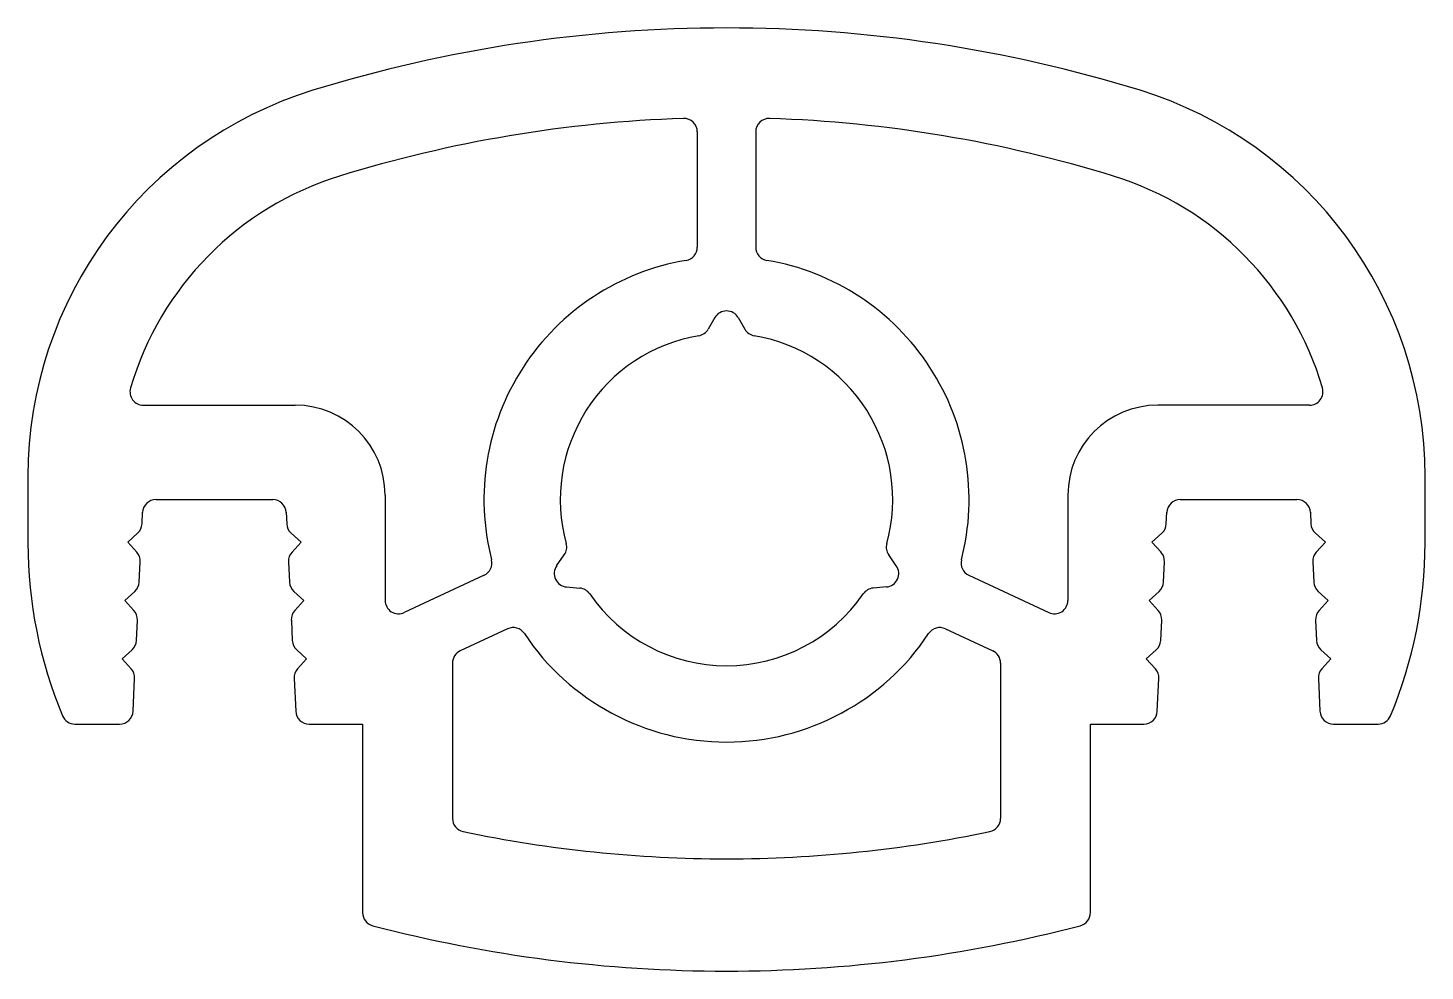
# Model space of a CAD drawing. Extents: x 902.3 to 933.4, y 572 to 593.
import ezdxf

# ---------------------------------------------------------------- set-up
doc = ezdxf.new("R2010")
doc.units = 0
doc.layers.get('0').update_dxf_attribs({"linetype": 'CONTINUOUS'})

msp = doc.modelspace()

# ---------------------------------------------------------------- linework, layer by layer
for p, q in [((917.199, 590.666), (917.199, 588.102)), ((918.499, 590.666), (918.499, 588.102)), ((917.589, 586.531), (917.441, 586.275)), ((918.109, 586.531), (918.256, 586.275)), ((904.87, 584.581), (908.249, 584.581)), ((930.827, 584.581), (927.449, 584.581)), ((902.299, 582.993), (902.299, 581.512)), ((933.399, 581.512), (933.399, 582.993)), ((910.249, 582.581), (910.249, 580.236)), ((925.449, 582.581), (925.449, 580.236)), ((904.839, 581.941), (904.851, 582.196)), ((905.151, 582.481), (907.747, 582.481)), ((908.046, 582.196), (908.059, 581.941)), ((927.639, 581.941), (927.651, 582.196)), ((927.951, 582.481), (930.547, 582.481)), ((930.846, 582.196), (930.859, 581.941)), ((904.519, 581.532), (904.741, 581.733)), ((908.157, 581.733), (908.379, 581.532)), ((927.319, 581.532), (927.541, 581.733)), ((930.957, 581.733), (931.179, 581.532)), ((904.721, 581.31), (904.519, 581.532)), ((908.379, 581.532), (908.177, 581.31)), ((927.521, 581.31), (927.319, 581.532)), ((931.179, 581.532), (930.977, 581.31)), ((904.776, 580.642), (904.798, 581.093)), ((908.099, 581.093), (908.121, 580.642)), ((914.068, 581.005), (914.238, 581.247)), ((921.629, 581.005), (921.459, 581.247)), ((927.576, 580.642), (927.598, 581.093)), ((930.899, 581.093), (930.921, 580.642)), ((912.454, 580.793), (910.676, 579.964)), ((923.243, 580.793), (925.022, 579.964)), ((904.456, 580.233), (904.679, 580.435)), ((908.219, 580.435), (908.441, 580.233)), ((914.288, 580.534), (914.583, 580.508)), ((921.409, 580.534), (921.115, 580.508)), ((927.256, 580.233), (927.479, 580.435)), ((931.019, 580.435), (931.241, 580.233)), ((904.658, 580.011), (904.456, 580.233)), ((908.441, 580.233), (908.239, 580.011)), ((927.458, 580.011), (927.256, 580.233)), ((931.241, 580.233), (931.039, 580.011)), ((904.714, 579.344), (904.736, 579.795)), ((908.162, 579.795), (908.183, 579.344)), ((927.514, 579.344), (927.536, 579.795)), ((930.962, 579.795), (930.983, 579.344)), ((912.973, 579.601), (911.922, 579.111)), ((922.724, 579.601), (923.776, 579.111)), ((904.394, 578.935), (904.616, 579.136)), ((908.281, 579.136), (908.503, 578.935)), ((927.194, 578.935), (927.416, 579.136)), ((931.081, 579.136), (931.303, 578.935)), ((904.596, 578.713), (904.394, 578.935)), ((908.503, 578.935), (908.302, 578.713)), ((911.749, 578.839), (911.749, 575.38)), ((923.949, 578.839), (923.949, 575.38)), ((927.396, 578.713), (927.194, 578.935)), ((931.303, 578.935), (931.102, 578.713)), ((904.638, 577.767), (904.673, 578.496)), ((908.224, 578.496), (908.259, 577.767)), ((927.438, 577.767), (927.473, 578.496)), ((931.024, 578.496), (931.059, 577.767)), ((903.345, 577.481), (904.339, 577.481)), ((908.559, 577.481), (909.749, 577.481)), ((909.749, 577.481), (909.749, 573.282)), ((925.949, 577.481), (927.139, 577.481)), ((925.949, 573.282), (925.949, 577.481)), ((931.359, 577.481), (932.353, 577.481))]:
    msp.add_line(p, q)
for centre, radius, start, end in [((917.849, 561.781), 31.2, 90, 107.1602), ((917.849, 561.781), 31.2, 72.8398, 90), ((911.299, 582.993), 9, 107.1602, 180), ((924.399, 582.993), 9, 0, 72.8398), ((917.849, 561.781), 29.2, 91.8838, 107.1602), ((916.899, 590.666), 0.3, 0, 91.8838), ((918.799, 590.666), 0.3, 88.1162, 180), ((917.849, 561.781), 29.2, 72.8398, 88.1162), ((911.299, 582.993), 7, 107.1602, 163.6305), ((924.399, 582.993), 7, 16.3695, 72.8398), ((916.899, 588.102), 0.3, 279.5941, 0), ((918.799, 588.102), 0.3, 180, 260.4059), ((917.849, 582.481), 5.4, 99.5941, 194.3849), ((917.849, 582.481), 5.4, 345.6151, 80.4059), ((917.849, 586.381), 0.3, 30, 150), ((917.181, 586.425), 0.3, 279.6057, 330), ((918.516, 586.425), 0.3, 210, 260.3943), ((917.849, 582.481), 3.7, 99.6057, 195.3943), ((917.849, 582.481), 3.7, 344.6057, 80.3943), ((904.87, 584.881), 0.3, 163.6305, 270), ((930.827, 584.881), 0.3, 270, 16.3695), ((908.249, 582.581), 2, 0, 90), ((927.449, 582.581), 2, 90, 180), ((905.151, 582.181), 0.3, 90, 177.2516), ((907.747, 582.181), 0.3, 2.7484, 90), ((927.951, 582.181), 0.3, 90, 177.2516), ((930.547, 582.181), 0.3, 2.7484, 90), ((904.539, 581.955), 0.3, 312.2516, 357.2516), ((908.358, 581.955), 0.3, 182.7484, 227.7484), ((927.339, 581.955), 0.3, 312.2516, 357.2516), ((931.158, 581.955), 0.3, 182.7484, 227.7484), ((912.299, 581.512), 10, 180, 202.6172), ((904.498, 581.108), 0.3, 357.2516, 42.2516), ((908.399, 581.108), 0.3, 137.7484, 182.7484), ((913.992, 581.419), 0.3, 325, 15.3943), ((921.705, 581.419), 0.3, 164.6057, 215), ((927.298, 581.108), 0.3, 357.2516, 42.2516), ((931.199, 581.108), 0.3, 137.7484, 182.7484), ((923.399, 581.512), 10, 337.3828, 0), ((912.327, 581.065), 0.3, 295, 14.3849), ((914.314, 580.833), 0.3, 145, 265), ((921.383, 580.833), 0.3, 275, 35), ((923.37, 581.065), 0.3, 165.6151, 245), ((904.477, 580.657), 0.3, 312.2516, 357.2516), ((908.421, 580.657), 0.3, 182.7484, 227.7484), ((927.277, 580.657), 0.3, 312.2516, 357.2516), ((931.221, 580.657), 0.3, 182.7484, 227.7484), ((914.556, 580.21), 0.3, 34.6057, 85), ((917.849, 582.481), 3.7, 214.6057, 325.3943), ((921.141, 580.21), 0.3, 95, 145.3943), ((910.549, 580.236), 0.3, 180, 295), ((925.149, 580.236), 0.3, 245, 0), ((904.436, 579.809), 0.3, 357.2516, 42.2516), ((908.461, 579.809), 0.3, 137.7484, 182.7484), ((927.236, 579.809), 0.3, 357.2516, 42.2516), ((931.261, 579.809), 0.3, 137.7484, 182.7484), ((913.1, 579.329), 0.3, 33.5761, 115), ((917.849, 582.481), 5.4, 213.5761, 270), ((917.849, 582.481), 5.4, 270, 326.4239), ((922.598, 579.329), 0.3, 65, 146.4239), ((904.414, 579.358), 0.3, 312.2516, 357.2516), ((908.483, 579.358), 0.3, 182.7484, 227.7484), ((912.049, 578.839), 0.3, 115, 180), ((923.649, 578.839), 0.3, 0, 65), ((927.214, 579.358), 0.3, 312.2516, 357.2516), ((931.283, 579.358), 0.3, 182.7484, 227.7484), ((904.374, 578.511), 0.3, 357.2516, 42.2516), ((908.524, 578.511), 0.3, 137.7484, 182.7484), ((927.174, 578.511), 0.3, 357.2516, 42.2516), ((931.324, 578.511), 0.3, 137.7484, 182.7484), ((903.345, 577.781), 0.3, 202.6172, 270), ((904.339, 577.781), 0.3, 270, 357.2516), ((908.559, 577.781), 0.3, 182.7484, 270), ((927.139, 577.781), 0.3, 270, 357.2516), ((931.359, 577.781), 0.3, 182.7484, 270), ((932.353, 577.781), 0.3, 270, 337.3828), ((912.049, 575.38), 0.3, 180, 258.2158), ((923.649, 575.38), 0.3, 281.7842, 0), ((917.849, 603.181), 28.7, 258.2158, 270), ((917.849, 603.181), 28.7, 270, 281.7842), ((910.049, 573.282), 0.3, 180, 255.3788), ((925.649, 573.282), 0.3, 284.6212, 0), ((917.849, 603.181), 31.2, 255.3788, 270), ((917.849, 603.181), 31.2, 270, 284.6212)]:
    msp.add_arc(centre, radius, start, end)

doc.saveas('drawing.dxf')
